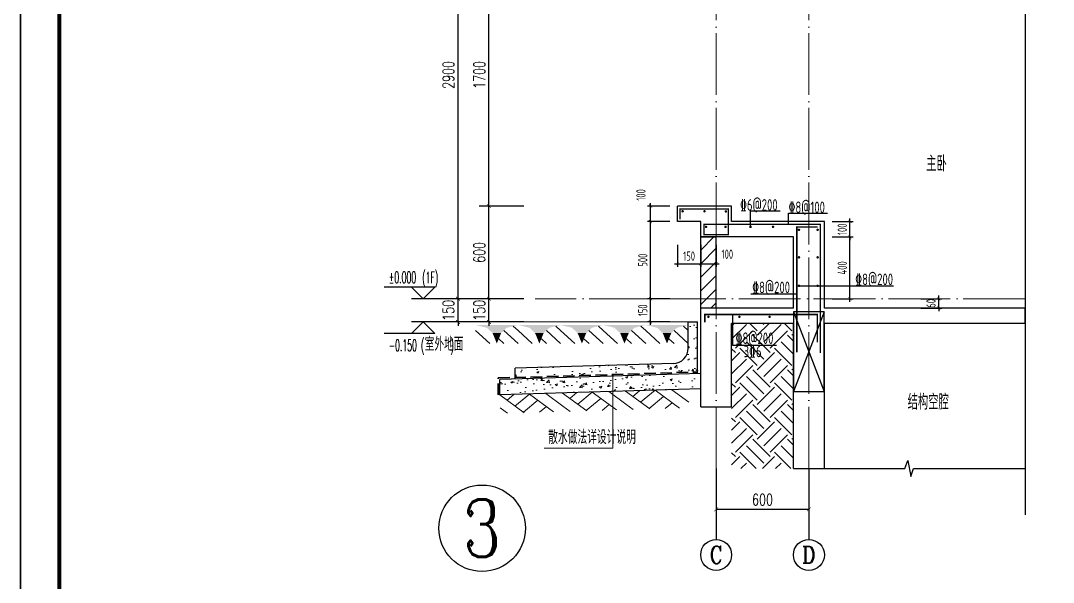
# Model space of a CAD drawing. Extents: x -668857 to 185752, y -270966 to 286822.
# Drawn here: x 36851 to 43533, y 121447 to 125086 of the extents above; entities that cross this region are included whole.
import ezdxf
from ezdxf.enums import TextEntityAlignment as Align

# ---------------------------------------------------------------- set-up
doc = ezdxf.new("R2010")
doc.units = 0
doc.header["$LTSCALE"] = 1000
doc.linetypes.add('DASH', pattern=[0.35, 0.25, -0.1])
doc.linetypes.add('DOTE', pattern=[2.42, 2, -0.2, 0.02, -0.2])
doc.layers.get('0').update_dxf_attribs({"linetype": 'CONTINUOUS'})
doc.layers.get('DEFPOINTS').update_dxf_attribs({"linetype": 'CONTINUOUS'})
for name, color, linetype in [('A-AXIS_TEXT', 7, 'CONTINUOUS'), ('AXIS', 3, 'CONTINUOUS'), ('COLUMN', 4, 'CONTINUOUS'), ('DIM', 2, 'CONTINUOUS'), ('DIM_ELEV', 3, 'CONTINUOUS'), ('DIM_SYMB', 3, 'CONTINUOUS'), ('PUB_DIM', 3, 'CONTINUOUS'), ('PUB_TEXT', 2, 'CONTINUOUS'), ('REIN', 6, 'CONTINUOUS'), ('S-大样-砼线', 7, 'CONTINUOUS'), ('S-引出线', 40, 'CONTINUOUS'), ('TEXT', 2, 'CONTINUOUS'), ('WALL', 5, 'CONTINUOUS')]:
    doc.layers.add(name, color=color, linetype=linetype)
for name, color, linetype, lineweight in [('AXIS_TEXT', 7, 'CONTINUOUS', 20), ('DOTE', 19, 'DOTE', 9), ('PUB_HATCH', 8, 'CONTINUOUS', 9), ('图框', 9, 'CONTINUOUS', 18), ('填充', 251, 'CONTINUOUS', 5), ('平面-排水沟', 86, 'CONTINUOUS', 15), ('立面-中轮廓线', 30, 'CONTINUOUS', 35), ('粉刷', 251, 'CONTINUOUS', 9)]:
    doc.layers.add(name, color=color, linetype=linetype, lineweight=lineweight)
doc.layers.add('yichutu', color=7, linetype='CONTINUOUS', true_color=0xffffff)
doc.styles.add('_TCH_AXIS', font='COMPLEX', dxfattribs={"bigfont": 'GBCBIG'})
doc.styles.add('_TCH_DIM', font='SIMPLEX.shx', dxfattribs={"width": 0.7, "bigfont": 'GBCBIG.shx'})
doc.styles.add('_TCH_DIM_T3', font='SIMPLEX', dxfattribs={"width": 0.705882, "bigfont": 'GBCBIG'})
doc.styles.add('COMPLEX', font='COMPLEX')
doc.styles.add('DIM_FONT_T3', font='SIMPLEX', dxfattribs={"width": 0.705882, "bigfont": 'GBCBIG'})
doc.styles.add('TSSD_DIMENSION', font='Tssdeng.shx', dxfattribs={"width": 0.7, "bigfont": 'tssdchn.shx'})
doc.styles.add('TSSD_REIN', font='tssdeng.shx', dxfattribs={"width": 0.7, "height": 300, "bigfont": 'tssdchn.shx'})
doc.dimstyles.new('_TCH_ARCH&&25', dxfattribs={"dimtxt": 74.375, "dimasz": 25, "dimexe": 62.5, "dimexo": 75, "dimgap": 25, "dimtad": 1, "dimdec": 0, "dimzin": 0, "dimdsep": 46, "dimtxsty": '_TCH_DIM_T3', "dimblk": 'ARCHTICK', "dimcen": 0.09, "dimclrt": 7, "dimazin": 0, "dimtfac": 1, "dimtdec": 0, "dimtix": 1, "dimtmove": 2, "dimatfit": 3, "dimldrblk": 'ARCHTICK', "dimfxl": 1, "dimtolj": 1, "dimtzin": 0, "dimarcsym": 0})
doc.dimstyles.new('TSSD_20_20', dxfattribs={"dimtxt": 60, "dimasz": 20, "dimexe": 20, "dimexo": 50, "dimgap": 20, "dimtad": 1, "dimdec": 0, "dimzin": 0, "dimdsep": 46, "dimtxsty": 'TSSD_DIMENSION', "dimblk": 'ARCHTICK', "dimblk1": 'ARCHTICK', "dimblk2": 'ARCHTICK', "dimcen": 0, "dimdle": 20, "dimclrt": 7, "dimadec": 0, "dimazin": 0, "dimtfac": 1, "dimtdec": 0, "dimtix": 1, "dimtmove": 2, "dimatfit": 3, "dimfxl": 1, "dimtolj": 1, "dimtzin": 0, "dimarcsym": 0})
pattern_1 = [(50, (28072.99, 249033.25), (143.452037, -12.550427), [15, -165]), (355, (28072.99, 249033.25), (-27.750267, 150.438427), [12, -132]), (100.4514, (28084.94, 249032.2), (115.701876, 137.88791), [12.74804, -140.22842]), (46.1842, (28072.99, 249073.25), (213.44821, -33.1038), [22.5, -247.5]), (96.6356, (28090.77, 249070.5), (186.93254, 194.82357), [19.12206, -210.3426]), (351.1842, (28072.99, 249073.25), (186.93239, 194.82372), [18, -198]), (21, (28092.99, 249063.25), (119.38141, -80.52378), [15, -165]), (326, (28092.99, 249063.25), (48.663066, 145.03001), [12, -132]), (71.4514, (28102.93, 249056.54), (168.044526, 64.5061), [12.74804, -140.22842]), (37.5, (28072.986, 249033.25), (2.431971, 66.578771), [0, -130.4, 0, -134, 0, -132.5]), (7.5, (28072.986, 249033.25), (52.613907, 78.882342), [0, -76.4, 0, -127.4, 0, -50.5]), (327.5, (28028.386, 249033.25), (106.764487, -4.510974), [0, -50, 0, -156, 0, -207]), (317.5, (28008.39, 249033.25), (116.637234, 20.020996), [0, -65, 0, -103.6, 0, -147])]

# ---------------------------------------------------------------- blocks, each defined once
blk = doc.blocks.new('GFDDDDRG')
at = {"layer": '图框'}
blk.add_lwpolyline([(923310, -107437), (923310, -159999), (893610, -159999), (893610, -107437)], close=True, dxfattribs=at)
blk.add_lwpolyline([(923310, -107437), (923310, -159999), (893610, -159999), (893610, -107437)], close=True, dxfattribs=at)
at = {"layer": '图框', "const_width": 50}
blk.add_lwpolyline([(894110, -159499), (922810, -159499), (922810, -108687), (894110, -108687)], close=True, dxfattribs=at)
blk = doc.blocks.new('yct-1051-594-26275-14850-25-1002.0')
at = {"layer": 'yichutu', "color": 7, "true_color": 0xffffff}
blk.add_lwpolyline([(0, 0), (0, 14850), (26275, 14850), (26275, 0)], close=True, dxfattribs=at)
blk = doc.blocks.new('$LINEPAT$素土夯实')
at = {"color": 0}
for p, q in [((0, -210), (210, 0)), ((120, -300), (420, 0)), ((420, 0), (608, -188)), ((495, -300), (795, 0)), ((615, 0), (705, -90)), ((315, -105), (502, -293)), ((210, -210), (300, -300)), ((705, -300), (795, -210))]:
    blk.add_line(p, q, dxfattribs=at)
blk = doc.blocks.new('$LinePat$自然土壤')
at = {"color": 0}
for p, q in [((0, -90), (71, -19)), ((0, -300), (211, -89)), ((420, -300), (630, -90)), ((210, -300), (286, -224))]:
    blk.add_line(p, q, dxfattribs=at)
for points in [[(0, 0), (630, 0), (168, -45), (462, -45)], [(168, -45), (462, -45), (252, -132), (378, -132)], [(252, -132), (378, -132), (315, -300)]]:
    blk.add_solid(points, dxfattribs=at)
blk = doc.blocks.new('sanshui')
at = {"layer": '粉刷'}
h = blk.add_hatch(dxfattribs=at)
h.set_pattern_fill('混凝土', color=256, scale=20)
h.set_pattern_definition(pattern_1)
edge = h.paths.add_edge_path()
edge.add_line((346317.8, 427329.6), (346257.8, 427329.6))
edge.add_line((346257.8, 427329.6), (346257.8, 427160.3))
edge.add_arc((346157.8, 427160.3), 100, 271.71836, 360, ccw=False)
edge.add_line((346160.8, 427060.3), (345137.8, 427029.6))
edge.add_line((345137.8, 427029.6), (345137.8, 426969.6))
edge.add_line((345137.8, 426969.6), (346317.8, 427005))
edge.add_line((346317.8, 427005), (346317.8, 427329.6))
h = blk.add_hatch(dxfattribs=at)
h.set_pattern_fill('混凝土', color=256, scale=20)
h.set_pattern_definition(pattern_1)
h.paths.add_polyline_path([(346337.8, 426895.6), (346337.8, 426995.6), (345037.8, 426956.6), (345037.8, 426856.6)])
at = {"layer": 'COLUMN'}
for p, q in [((346257.8, 427329.6), (346317.8, 427329.6)), ((346257.8, 427160.3), (346257.8, 427329.6)), ((346317.8, 426995), (346317.8, 427329.6)), ((346160.8, 427060.3), (345137.8, 427029.6)), ((346338.1, 426995.6), (345037.8, 426956.6)), ((345137.8, 426959.6), (345137.8, 427029.6)), ((345037.8, 426856.6), (345037.8, 426956.6)), ((346338.1, 426895.6), (345037.8, 426856.6))]:
    blk.add_line(p, q, dxfattribs=at)
blk.add_arc((346157.8, 427160.3), 100, 271.71836, 0, dxfattribs=at)
at = {"layer": '立面-中轮廓线', "linetype": 'DASH', "ltscale": 0.3}
blk.add_lwpolyline([(345027.8, 426856.6), (345027.8, 426966.3), (346317.8, 427005)], dxfattribs=at)
at = {"layer": '粉刷'}
blk.add_line((344881.5, 427329.6), (346257.8, 427329.6), dxfattribs=at)
at = {"layer": '粉刷', "yscale": 0.4, "zscale": 0.4}
for name, p, xscale, rotation in [('$LinePat$自然土壤', (345156.8, 427309.6), -0.4369306507241237, 359.9999999999903), ('$LinePat$自然土壤', (345432, 427309.6), -0.4369306507241237, 359.9999999999903), ('$LinePat$自然土壤', (345707.3, 427309.6), -0.4369306507241237, 359.9999999999903), ('$LinePat$自然土壤', (345982.6, 427309.6), -0.4369306507241237, 359.9999999999903), ('$LinePat$自然土壤', (346257.8, 427309.6), -0.4369306507241237, 359.9999999999903), ('$LINEPAT$素土夯实', (345444.5, 426868.8), -0.5117605352322558, 1.718358001643932), ('$LINEPAT$素土夯实', (345851.2, 426881), -0.5117605352322558, 1.718358001643932), ('$LINEPAT$素土夯实', (346257.8, 426893.2), -0.5117605352322558, 1.718358001643932)]:
    blk.add_blockref(name, p, dxfattribs=dict(at, xscale=xscale, rotation=rotation))
blk = doc.blocks.new('_ArchTick')
at = {"color": 0, "linetype": 'ByBlock', "const_width": 0.15}
blk.add_lwpolyline([(-0.5, -0.5), (0.5, 0.5)], dxfattribs=at)
blk = doc.blocks.new('*D1462')
at = {"layer": 'AXIS', "color": 0, "lineweight": -2, "transparency": 16777216}
for p, q in [((41351.5, 122109.6), (41351.5, 121858)), ((41951.5, 122109.6), (41951.5, 121858)), ((41351.5, 121920.5), (41951.5, 121920.5))]:
    blk.add_line(p, q, dxfattribs=at)
at = {"layer": 'DEFPOINTS', "color": 0, "transparency": 16777216}
for p in [(41351.5, 122184.6), (41951.5, 122184.6), (41951.5, 121920.5)]:
    blk.add_point(p, dxfattribs=at)
at = {"layer": 'AXIS', "color": 0, "lineweight": -2, "transparency": 16777216, "xscale": 25, "yscale": 25, "zscale": 25, "rotation": 180}
blk.add_blockref('_ArchTick', (41351.5, 121920.5), dxfattribs=at)
at = {"layer": 'AXIS', "color": 0, "lineweight": -2, "transparency": 16777216, "xscale": 25, "yscale": 25, "zscale": 25}
blk.add_blockref('_ArchTick', (41951.5, 121920.5), dxfattribs=at)
at = {"layer": 'AXIS', "color": 7, "transparency": 16777216, "insert": (41651.5, 121982.7), "char_height": 74.38, "attachment_point": 5, "style": '_TCH_DIM_T3'}
blk.add_mtext('\\A1;600', dxfattribs=at)
blk = doc.blocks.new('*D1463')
at = {"layer": 'DEFPOINTS', "color": 0, "transparency": 16777216}
for p in [(39881.4, 123284.6), (40181.4, 123284.6), (40181.4, 123134.1)]:
    blk.add_point(p, dxfattribs=at)
at = {"layer": 'PUB_DIM', "color": 0, "lineweight": -2, "transparency": 16777216}
for p, q in [((40106.4, 123284.6), (39818.9, 123284.6)), ((39881.4, 123284.6), (39881.4, 123309.6)), ((39881.4, 123134.1), (39881.4, 123284.6)), ((40106.4, 123134.1), (39818.9, 123134.1)), ((39881.4, 123134.1), (39881.4, 123109.1))]:
    blk.add_line(p, q, dxfattribs=at)
at = {"layer": 'PUB_DIM', "color": 0, "lineweight": -2, "transparency": 16777216, "xscale": 25, "yscale": 25, "zscale": 25}
for p, rotation in [((39881.4, 123284.6), 270), ((39881.4, 123134.1), 90)]:
    blk.add_blockref('_ArchTick', p, dxfattribs=dict(at, rotation=rotation))
at = {"layer": 'PUB_DIM', "color": 7, "transparency": 16777216, "insert": (39819.2, 123209.3), "char_height": 74.38, "attachment_point": 5, "rotation": 90, "style": '_TCH_DIM_T3'}
blk.add_mtext('\\A1;150', dxfattribs=at)
blk = doc.blocks.new('*D1464')
at = {"layer": 'DEFPOINTS', "color": 0, "transparency": 16777216}
for p in [(39881.4, 123884.6), (40181.4, 123884.6), (40181.4, 123284.6)]:
    blk.add_point(p, dxfattribs=at)
at = {"layer": 'PUB_DIM', "color": 0, "lineweight": -2, "transparency": 16777216}
for p, q in [((40106.4, 123884.6), (39818.9, 123884.6)), ((39881.4, 123284.6), (39881.4, 123884.6)), ((40106.4, 123284.6), (39818.9, 123284.6))]:
    blk.add_line(p, q, dxfattribs=at)
at = {"layer": 'PUB_DIM', "color": 0, "lineweight": -2, "transparency": 16777216, "xscale": 25, "yscale": 25, "zscale": 25}
for p, rotation in [((39881.4, 123884.6), 90), ((39881.4, 123284.6), 270)]:
    blk.add_blockref('_ArchTick', p, dxfattribs=dict(at, rotation=rotation))
at = {"layer": 'PUB_DIM', "color": 7, "transparency": 16777216, "insert": (39819.2, 123584.6), "char_height": 74.38, "attachment_point": 5, "rotation": 90, "style": '_TCH_DIM_T3'}
blk.add_mtext('\\A1;600', dxfattribs=at)
blk = doc.blocks.new('*D1465')
at = {"layer": 'DEFPOINTS', "color": 0, "transparency": 16777216}
for p in [(39881.4, 125584.6), (40181.4, 125584.6), (40181.4, 123884.6)]:
    blk.add_point(p, dxfattribs=at)
at = {"layer": 'PUB_DIM', "color": 0, "lineweight": -2, "transparency": 16777216}
for p, q in [((40106.4, 125584.6), (39818.9, 125584.6)), ((39881.4, 123884.6), (39881.4, 125584.6)), ((40106.4, 123884.6), (39818.9, 123884.6))]:
    blk.add_line(p, q, dxfattribs=at)
at = {"layer": 'PUB_DIM', "color": 0, "lineweight": -2, "transparency": 16777216, "xscale": 25, "yscale": 25, "zscale": 25}
for p, rotation in [((39881.4, 125584.6), 90), ((39881.4, 123884.6), 270)]:
    blk.add_blockref('_ArchTick', p, dxfattribs=dict(at, rotation=rotation))
at = {"layer": 'PUB_DIM', "color": 7, "transparency": 16777216, "insert": (39819.2, 124734.6), "char_height": 74.38, "attachment_point": 5, "rotation": 90, "style": '_TCH_DIM_T3'}
blk.add_mtext('\\A1;1700', dxfattribs=at)
blk = doc.blocks.new('*D1466')
at = {"layer": 'DEFPOINTS', "color": 0, "transparency": 16777216}
for p in [(39681.4, 123284.6), (40181.4, 123284.6), (40181.4, 123134.1)]:
    blk.add_point(p, dxfattribs=at)
at = {"layer": 'PUB_DIM', "color": 0, "lineweight": -2, "transparency": 16777216}
for p, q in [((40106.4, 123284.6), (39618.9, 123284.6)), ((39681.4, 123284.6), (39681.4, 123309.6)), ((39681.4, 123134.1), (39681.4, 123284.6)), ((40106.4, 123134.1), (39618.9, 123134.1)), ((39681.4, 123134.1), (39681.4, 123109.1))]:
    blk.add_line(p, q, dxfattribs=at)
at = {"layer": 'PUB_DIM', "color": 0, "lineweight": -2, "transparency": 16777216, "xscale": 25, "yscale": 25, "zscale": 25}
for p, rotation in [((39681.4, 123284.6), 270), ((39681.4, 123134.1), 90)]:
    blk.add_blockref('_ArchTick', p, dxfattribs=dict(at, rotation=rotation))
at = {"layer": 'PUB_DIM', "color": 7, "transparency": 16777216, "insert": (39619.2, 123209.3), "char_height": 74.38, "attachment_point": 5, "rotation": 90, "style": '_TCH_DIM_T3'}
blk.add_mtext('\\A1;150', dxfattribs=at)
blk = doc.blocks.new('*D1467')
at = {"layer": 'DEFPOINTS', "color": 0, "transparency": 16777216}
for p in [(39681.4, 126184.6), (40181.4, 126184.6), (40181.4, 123284.6)]:
    blk.add_point(p, dxfattribs=at)
at = {"layer": 'PUB_DIM', "color": 0, "lineweight": -2, "transparency": 16777216}
for p, q in [((40106.4, 126184.6), (39618.9, 126184.6)), ((39681.4, 123284.6), (39681.4, 126184.6)), ((40106.4, 123284.6), (39618.9, 123284.6))]:
    blk.add_line(p, q, dxfattribs=at)
at = {"layer": 'PUB_DIM', "color": 0, "lineweight": -2, "transparency": 16777216, "xscale": 25, "yscale": 25, "zscale": 25}
for p, rotation in [((39681.4, 126184.6), 90), ((39681.4, 123284.6), 270)]:
    blk.add_blockref('_ArchTick', p, dxfattribs=dict(at, rotation=rotation))
at = {"layer": 'PUB_DIM', "color": 7, "transparency": 16777216, "insert": (39619.2, 124734.6), "char_height": 74.38, "attachment_point": 5, "rotation": 90, "style": '_TCH_DIM_T3'}
blk.add_mtext('\\A1;2900', dxfattribs=at)
blk = doc.blocks.new('_AXISO')
blk.add_circle((0, 0), 0.5)
at = {"layer": 'A-AXIS_TEXT', "style": 'COMPLEX', "width": 1.041667}
blk.add_attdef('A', text='', height=0.56, dxfattribs=at).set_placement((-0.25, -0.28), (0.25, -0.28), align=Align.FIT)
blk = doc.blocks.new('A$C0D001929')
at = {"layer": 'REIN', "const_width": 9}
for points in [[(4.5, 1114), (4.5, 1181.3), (316.6, 1181.3), (316.6, 1015.2), (159.3, 1015.2), (159.3, 1082.5), (911.9, 1082.5), (911.9, 247.5)], [(165.3, 447.6), (165.3, 497.9), (893.7, 497.9), (893.7, 318.4)]]:
    blk.add_lwpolyline(points, dxfattribs=at)
at = {"layer": 'REIN', "const_width": 8}
for points in [[(17.7, 1166.6, 1), (25.7, 1166.6, 1)], [(159.3, 1166.6, 1), (167.3, 1166.6, 1)], [(297.5, 1165.7, 1), (305.5, 1165.7, 1)], [(169.5, 1065.8, 1), (177.5, 1065.8, 1)], [(295.4, 1065.8, 1), (303.4, 1065.8, 1)], [(456.9, 1065.8, 1), (464.9, 1065.8, 1)], [(602.9, 1065.8, 1), (610.9, 1065.8, 1)], [(770.5, 1046.6, 1), (778.5, 1046.6, 1)], [(891.3, 1046.6, 1), (899.3, 1046.6, 1)], [(770.5, 868.2, 1), (778.5, 868.2, 1)], [(891.3, 868.2, 1), (899.3, 868.2, 1)], [(770.5, 684.1, 1), (778.5, 684.1, 1)], [(891.3, 684.1, 1), (899.3, 684.1, 1)], [(184.7, 482.8, 1), (192.7, 482.8, 1)], [(385.2, 482.8, 1), (393.2, 482.8, 1)], [(580.4, 482.8, 1), (588.4, 482.8, 1)]]:
    blk.add_lwpolyline(points, format="xyb", close=True, dxfattribs=at)
at = {"layer": 'REIN'}
blk.add_lwpolyline([(760.8, 253.1, 9, 9, 0), (760.8, 1064.2, 9, 9, 0), (895.5, 1064.2, 9, 9, 0)], format="xyseb", dxfattribs=at)
at = {"layer": 'S-大样-砼线'}
for p, q in [((738.6, 515), (938.6, 0)), ((938.6, 515), (738.6, 0))]:
    blk.add_line(p, q, dxfattribs=at)
blk.add_lwpolyline([(938.6, 515), (738.6, 515), (738.6, 0), (938.6, 0)], close=True, dxfattribs=at)
at = {"layer": 'S-引出线'}
for p, q in [((460.9, 1065.8), (460.9, 1168.9)), ((460.9, 1168.9), (653.1, 1168.9)), ((774.5, 684.1), (1386.4, 684.1)), ((463.5, 631), (760.8, 631)), ((343.6, 497.9), (343.6, 299.7)), ((343.6, 299.7), (628.8, 299.7))]:
    blk.add_line(p, q, dxfattribs=at)
blk.add_lwpolyline([(707.5, 1082.5), (707.5, 1153.3), (958.6, 1153.3)], dxfattribs=at)
at = {"layer": 'TEXT', "style": 'TSSD_REIN', "width": 0.7}
for s, p in [('%%1326@200', (393, 1170.4)), ('%%1328@100', (706.5, 1154.9)), ('%%1328@200', (1138.3, 688.2)), ('%%1328@200', (471.5, 636)), ('%%1328@200', (364, 306.8)), ('3%%1326', (416.3, 221))]:
    blk.add_text(s, height=75, rotation=0, dxfattribs=at).set_placement(p)
blk = doc.blocks.new('20210902.15310664')
at = {"layer": 'DOTE', "color": 1, "linetype": 'DOTE', "ltscale": 0.2}
for p, q in [((79213.2, -133245.9), (79213.2, -113645.9)), ((79813.2, -133245.9), (79813.2, -113645.9)), ((81211.7, -132145.9), (78043, -132145.9))]:
    blk.add_line(p, q, dxfattribs=at)
blk = doc.blocks.new('*D2546')
at = {"layer": 'DEFPOINTS', "color": 0, "transparency": 16777216}
for p in [(42625.8, 123284.6), (42791.7, 123284.6), (42625.8, 123224.6)]:
    blk.add_point(p, dxfattribs=at)
at = {"layer": 'DIM', "color": 0, "lineweight": -2, "transparency": 16777216}
for p, q in [((42675.8, 123284.6), (42811.7, 123284.6)), ((42791.7, 123284.6), (42791.7, 123304.6)), ((42791.7, 123224.6), (42791.7, 123284.6)), ((42675.8, 123224.6), (42811.7, 123224.6)), ((42791.7, 123224.6), (42791.7, 123204.6))]:
    blk.add_line(p, q, dxfattribs=at)
at = {"layer": 'DIM', "color": 0, "lineweight": -2, "transparency": 16777216, "xscale": 20, "yscale": 20, "zscale": 20}
for p, rotation in [((42791.7, 123284.6), 270), ((42791.7, 123224.6), 90)]:
    blk.add_blockref('_ArchTick', p, dxfattribs=dict(at, rotation=rotation))
at = {"layer": 'DIM', "color": 7, "transparency": 16777216, "insert": (42741.7, 123254.6), "char_height": 60, "attachment_point": 5, "rotation": 90, "style": 'TSSD_DIMENSION'}
blk.add_mtext('\\A1;60', dxfattribs=at)
blk = doc.blocks.new('*D2547')
at = {"layer": 'DEFPOINTS', "color": 0, "transparency": 16777216}
for p in [(41101.5, 123684.6), (41251.5, 123684.6), (41251.5, 123510.8)]:
    blk.add_point(p, dxfattribs=at)
at = {"layer": 'DIM', "color": 0, "lineweight": -2, "transparency": 16777216}
for p, q in [((41101.5, 123634.6), (41101.5, 123490.8)), ((41251.5, 123634.6), (41251.5, 123490.8)), ((41081.5, 123510.8), (41271.5, 123510.8))]:
    blk.add_line(p, q, dxfattribs=at)
at = {"layer": 'DIM', "color": 0, "lineweight": -2, "transparency": 16777216, "xscale": 20, "yscale": 20, "zscale": 20, "rotation": 180}
blk.add_blockref('_ArchTick', (41101.5, 123510.8), dxfattribs=at)
at = {"layer": 'DIM', "color": 0, "lineweight": -2, "transparency": 16777216, "xscale": 20, "yscale": 20, "zscale": 20}
blk.add_blockref('_ArchTick', (41251.5, 123510.8), dxfattribs=at)
at = {"layer": 'DIM', "color": 7, "transparency": 16777216, "insert": (41176.5, 123560.8), "char_height": 60, "attachment_point": 5, "style": 'TSSD_DIMENSION'}
blk.add_mtext('\\A1;150', dxfattribs=at)
blk = doc.blocks.new('*D2548')
at = {"layer": 'DEFPOINTS', "color": 0, "transparency": 16777216}
for p in [(41251.5, 123684.6), (41351.5, 123684.6), (41351.5, 123510.8)]:
    blk.add_point(p, dxfattribs=at)
at = {"layer": 'DIM', "color": 0, "lineweight": -2, "transparency": 16777216}
for p, q in [((41251.5, 123634.6), (41251.5, 123490.8)), ((41351.5, 123634.6), (41351.5, 123490.8)), ((41231.5, 123510.8), (41371.5, 123510.8))]:
    blk.add_line(p, q, dxfattribs=at)
at = {"layer": 'DIM', "color": 0, "lineweight": -2, "transparency": 16777216, "xscale": 20, "yscale": 20, "zscale": 20, "rotation": 180}
blk.add_blockref('_ArchTick', (41251.5, 123510.8), dxfattribs=at)
at = {"layer": 'DIM', "color": 0, "lineweight": -2, "transparency": 16777216, "xscale": 20, "yscale": 20, "zscale": 20}
blk.add_blockref('_ArchTick', (41351.5, 123510.8), dxfattribs=at)
at = {"layer": 'DIM', "color": 7, "transparency": 16777216, "insert": (41424, 123573), "char_height": 60, "attachment_point": 5, "style": 'TSSD_DIMENSION'}
blk.add_mtext('\\A1;100', dxfattribs=at)
blk = doc.blocks.new('*D2549')
at = {"layer": 'DEFPOINTS', "color": 0, "transparency": 16777216}
for p in [(40926.9, 123884.6), (41101.5, 123884.6), (41101.5, 123784.6)]:
    blk.add_point(p, dxfattribs=at)
at = {"layer": 'DIM', "color": 0, "lineweight": -2, "transparency": 16777216}
for p, q in [((41051.5, 123884.6), (40906.9, 123884.6)), ((40926.9, 123764.6), (40926.9, 123904.6)), ((41051.5, 123784.6), (40906.9, 123784.6))]:
    blk.add_line(p, q, dxfattribs=at)
at = {"layer": 'DIM', "color": 0, "lineweight": -2, "transparency": 16777216, "xscale": 20, "yscale": 20, "zscale": 20}
for p, rotation in [((40926.9, 123884.6), 90), ((40926.9, 123784.6), 270)]:
    blk.add_blockref('_ArchTick', p, dxfattribs=dict(at, rotation=rotation))
at = {"layer": 'DIM', "color": 7, "transparency": 16777216, "insert": (40864.7, 123957), "char_height": 60, "attachment_point": 5, "rotation": 90, "style": 'TSSD_DIMENSION'}
blk.add_mtext('\\A1;100', dxfattribs=at)
blk = doc.blocks.new('*D2550')
at = {"layer": 'DEFPOINTS', "color": 0, "transparency": 16777216}
for p in [(40926.9, 123784.6), (41101.5, 123784.6), (41101.5, 123284.6)]:
    blk.add_point(p, dxfattribs=at)
at = {"layer": 'DIM', "color": 0, "lineweight": -2, "transparency": 16777216}
for p, q in [((41051.5, 123784.6), (40906.9, 123784.6)), ((40926.9, 123264.6), (40926.9, 123804.6)), ((41051.5, 123284.6), (40906.9, 123284.6))]:
    blk.add_line(p, q, dxfattribs=at)
at = {"layer": 'DIM', "color": 0, "lineweight": -2, "transparency": 16777216, "xscale": 20, "yscale": 20, "zscale": 20}
for p, rotation in [((40926.9, 123784.6), 90), ((40926.9, 123284.6), 270)]:
    blk.add_blockref('_ArchTick', p, dxfattribs=dict(at, rotation=rotation))
at = {"layer": 'DIM', "color": 7, "transparency": 16777216, "insert": (40876.9, 123534.6), "char_height": 60, "attachment_point": 5, "rotation": 90, "style": 'TSSD_DIMENSION'}
blk.add_mtext('\\A1;500', dxfattribs=at)
blk = doc.blocks.new('*D2551')
at = {"layer": 'DEFPOINTS', "color": 0, "transparency": 16777216}
for p in [(40926.9, 123284.6), (41101.5, 123284.6), (41101.5, 123134.6)]:
    blk.add_point(p, dxfattribs=at)
at = {"layer": 'DIM', "color": 0, "lineweight": -2, "transparency": 16777216}
for p, q in [((41051.5, 123284.6), (40906.9, 123284.6)), ((40926.9, 123114.6), (40926.9, 123304.6)), ((41051.5, 123134.6), (40906.9, 123134.6))]:
    blk.add_line(p, q, dxfattribs=at)
at = {"layer": 'DIM', "color": 0, "lineweight": -2, "transparency": 16777216, "xscale": 20, "yscale": 20, "zscale": 20}
for p, rotation in [((40926.9, 123284.6), 90), ((40926.9, 123134.6), 270)]:
    blk.add_blockref('_ArchTick', p, dxfattribs=dict(at, rotation=rotation))
at = {"layer": 'DIM', "color": 7, "transparency": 16777216, "insert": (40876.9, 123209.6), "char_height": 60, "attachment_point": 5, "rotation": 90, "style": 'TSSD_DIMENSION'}
blk.add_mtext('\\A1;150', dxfattribs=at)
blk = doc.blocks.new('*D2552')
at = {"layer": 'DEFPOINTS', "color": 0, "transparency": 16777216}
for p in [(42051.5, 123784.6), (42217.5, 123784.6), (42051.5, 123684.6)]:
    blk.add_point(p, dxfattribs=at)
at = {"layer": 'DIM', "color": 0, "lineweight": -2, "transparency": 16777216}
for p, q in [((42101.5, 123784.6), (42237.5, 123784.6)), ((42217.5, 123784.6), (42217.5, 123804.6)), ((42217.5, 123684.6), (42217.5, 123784.6)), ((42101.5, 123684.6), (42237.5, 123684.6)), ((42217.5, 123684.6), (42217.5, 123664.6))]:
    blk.add_line(p, q, dxfattribs=at)
at = {"layer": 'DIM', "color": 0, "lineweight": -2, "transparency": 16777216, "xscale": 20, "yscale": 20, "zscale": 20}
for p, rotation in [((42217.5, 123784.6), 270), ((42217.5, 123684.6), 90)]:
    blk.add_blockref('_ArchTick', p, dxfattribs=dict(at, rotation=rotation))
at = {"layer": 'DIM', "color": 7, "transparency": 16777216, "insert": (42167.5, 123734.6), "char_height": 60, "attachment_point": 5, "rotation": 90, "style": 'TSSD_DIMENSION'}
blk.add_mtext('\\A1;100', dxfattribs=at)
blk = doc.blocks.new('*D2562')
at = {"layer": 'DEFPOINTS', "color": 0, "transparency": 16777216}
for p in [(42051.5, 123684.6), (42217.5, 123684.6), (42051.5, 123284.6)]:
    blk.add_point(p, dxfattribs=at)
at = {"layer": 'DIM', "color": 0, "lineweight": -2, "transparency": 16777216}
for p, q in [((42101.5, 123684.6), (42237.5, 123684.6)), ((42217.5, 123264.6), (42217.5, 123704.6)), ((42101.5, 123284.6), (42237.5, 123284.6))]:
    blk.add_line(p, q, dxfattribs=at)
at = {"layer": 'DIM', "color": 0, "lineweight": -2, "transparency": 16777216, "xscale": 20, "yscale": 20, "zscale": 20}
for p, rotation in [((42217.5, 123684.6), 90), ((42217.5, 123284.6), 270)]:
    blk.add_blockref('_ArchTick', p, dxfattribs=dict(at, rotation=rotation))
at = {"layer": 'DIM', "color": 7, "transparency": 16777216, "insert": (42167.5, 123484.6), "char_height": 60, "attachment_point": 5, "rotation": 90, "style": 'TSSD_DIMENSION'}
blk.add_mtext('\\A1;400', dxfattribs=at)

msp = doc.modelspace()

# ---------------------------------------------------------------- hatches: boundary and pattern name
at = {"layer": 'PUB_HATCH'}
h = msp.add_hatch(dxfattribs=at)
h.set_pattern_fill('普通砖', color=256, scale=25, style=0)
h.set_pattern_definition([(45, (-525879.05, 291772.47), (-44.1941915, 44.1941915), [])])
h.paths.add_polyline_path([(41251.55, 123224.56), (41351.55, 123224.56), (41351.55, 123684.56), (41251.55, 123684.56)])
at = {"layer": '填充'}
h = msp.add_hatch(dxfattribs=at)
h.set_pattern_fill('EARTH', color=250, scale=50, angle=45, style=0)
h.set_pattern_definition([(45, (-1073646.73, -333008.81), (0, 224.506403), [158.75, -158.75]), (45, (-1073688.82, -332966.72), (0, 224.506403), [158.75, -158.75]), (45, (-1073730.92, -332924.62), (0, 224.506403), [158.75, -158.75]), (135, (-1073730.92, -332896.56), (-224.506403, 0), [158.75, -158.75]), (135, (-1073688.82, -332854.46), (-224.506403, 0), [158.75, -158.75]), (135, (-1073646.73, -332812.37), (-224.506403, 0), [158.75, -158.75])])
h.paths.add_polyline_path([(41851.55, 122184.56), (41851.55, 123124.57), (41451.55, 123124.55), (41451.55, 122184.56)])

# ---------------------------------------------------------------- linework, layer by layer
at = {"layer": 'AXIS'}
for p, q in [((41351.52, 122184.56), (41351.52, 121725.17)), ((41951.52, 122184.56), (41951.52, 121725.17))]:
    msp.add_line(p, q, dxfattribs=at)
at = {"layer": 'AXIS', "color": 6}
msp.add_circle((39836.94, 121797.98), 280, dxfattribs=at)
at = {"layer": 'DIM_ELEV'}
for p, q in [((39531.35, 123359.56), (39203.35, 123359.56)), ((39456.35, 123284.56), (39381.35, 123359.56)), ((39456.35, 123284.56), (39531.35, 123359.56)), ((39881.35, 123284.56), (39381.35, 123284.56)), ((39456.35, 123134.09), (39381.35, 123059.09)), ((39881.35, 123134.09), (39381.35, 123134.09)), ((39456.35, 123134.09), (39531.35, 123059.09)), ((39531.35, 123059.09), (39203.35, 123059.09))]:
    msp.add_line(p, q, dxfattribs=at)
at = {"layer": 'DIM_SYMB'}
for points in [[(43350.07, 141204.56), (43350.07, 131572.68), (43402.57, 131553.58), (43297.57, 131535.06), (43350.07, 131516.43), (43350.07, 121884.56)], [(41851.55, 122184.56), (42572.68, 122184.56), (42591.79, 122237.06), (42610.31, 122132.06), (42628.93, 122184.56), (43350.07, 122184.56)]]:
    msp.add_lwpolyline(points, dxfattribs=at)
at = {"layer": 'WALL'}
for p, q in [((41451.55, 123884.56), (41101.55, 123884.56)), ((41101.55, 123784.56), (41101.55, 123884.56)), ((41451.55, 123784.56), (41451.55, 123884.56)), ((41251.55, 123784.56), (41101.55, 123784.56)), ((41251.55, 123684.56), (41251.55, 123784.56)), ((42051.55, 123784.56), (41451.55, 123784.56)), ((42051.55, 123224.56), (42051.55, 123784.56)), ((41358.23, 123684.56), (41251.55, 123684.56)), ((41251.55, 123224.56), (41251.55, 123684.56)), ((41251.55, 123684.56), (41351.55, 123684.56)), ((41351.55, 123224.56), (41351.55, 123684.56)), ((41851.55, 123684.56), (41358.23, 123684.56)), ((41851.55, 123224.56), (41851.55, 123684.56)), ((41251.55, 122584.56), (41251.55, 123224.56)), ((41851.55, 123224.56), (41251.55, 123224.56)), ((43350.07, 123224.56), (42051.55, 123224.56)), ((43350.07, 123124.56), (43350.07, 123224.56)), ((41451.55, 122584.56), (41451.55, 123124.56)), ((41851.55, 123124.56), (41451.55, 123124.56)), ((41851.55, 122184.56), (41851.55, 123124.56)), ((43350.07, 123124.56), (42051.55, 123124.56)), ((42051.55, 122184.56), (42051.55, 123124.56)), ((41251.55, 122584.56), (41451.55, 122584.56)), ((41851.55, 122184.56), (42051.55, 122184.56))]:
    msp.add_line(p, q, dxfattribs=at)
at = {"layer": '平面-排水沟'}
for p, q in [((40682.53, 122784.97), (40682.53, 122317.13)), ((40682.53, 122317.13), (40238.4, 122317.13))]:
    msp.add_line(p, q, dxfattribs=at)
at = {"layer": '平面-排水沟', "const_width": 6.67}
msp.add_lwpolyline([(40682.53, 122788.3, 1), (40682.53, 122781.63, 1)], format="xyb", close=True, dxfattribs=at)

# ---------------------------------------------------------------- block references
at = {"xscale": 0.5, "yscale": 0.5, "zscale": 0.5}
msp.add_blockref('GFDDDDRG', (-409953.44, 198011.07), dxfattribs=at)
msp.add_blockref('sanshui', (-305086.58, -304195.07))
at = {"layer": 'AXIS'}
ref = msp.add_blockref('_AXISO', (41351.52, 121625.17), dxfattribs=dict(at, xscale=200, yscale=200, zscale=200))
ref.add_attrib('A', 'C', dxfattribs={"layer": 'AXIS_TEXT', "height": 113.92, "style": '_TCH_AXIS'}).set_placement((41310.83, 121568.2), (41392.2, 121568.2), align=Align.FIT)
ref = msp.add_blockref('_AXISO', (41951.52, 121625.17), dxfattribs=dict(at, xscale=200, yscale=200, zscale=200))
ref.add_attrib('A', 'D', dxfattribs={"layer": 'AXIS_TEXT', "height": 108.81, "style": '_TCH_AXIS'}).set_placement((41907.47, 121570.76), (41995.56, 121570.76), align=Align.FIT)
at = {"layer": 'DOTE'}
msp.add_blockref('20210902.15310664', (-37861.63, 255430.45), dxfattribs=at)
at = {"layer": 'TEXT'}
msp.add_blockref('A$C0D001929', (41112.91, 122684.57), dxfattribs=at)
at = {"layer": 'yichutu', "rotation": 270}
msp.add_blockref('yct-1051-594-26275-14850-25-1002.0', (36851.45, 144292.59), dxfattribs=at)

# ---------------------------------------------------------------- texts
at = {"layer": 'AXIS_TEXT', "color": 6, "style": '_TCH_AXIS'}
msp.add_text('3', height=372.76, dxfattribs=at).set_placement((39712.68, 121611.6), (39961.19, 121611.6), align=Align.FIT)
at = {"layer": 'PUB_TEXT'}
for s, height, style, width, p in [('主卧', 100, 'TSSD_REIN', 0.7, (42710.77, 124110.18)), ('%%P0.000', 74.375, '_TCH_DIM', 0.494118, (39234.35, 123385.81)), ('(1F)', 74.375, '_TCH_DIM', 0.494118, (39449.73, 123384.59)), ('-0.150', 74.375, '_TCH_DIM', 0.494118, (39232.95, 122945.34)), ('(', 74.38, '_TCH_DIM', 0.494118, (39441.68, 122946.56)), ('室外地面', 89.362, '_TCH_DIM', 0.7, (39466.18, 122946.56)), (')', 74.38, '_TCH_DIM', 0.494118, (39632.99, 122946.56)), ('结构空腔', 100, 'TSSD_REIN', 0.7, (42590.57, 122565.98)), ('散水做法详设计说明', 89.362, 'DIM_FONT_T3', 0.705882, (40264.65, 122343.38))]:
    msp.add_text(s, height=height, dxfattribs=dict(at, style=style, width=width)).set_placement(p)

# ---------------------------------------------------------------- dimensions: what is measured, and where the dimension line sits
at = {"layer": 'AXIS'}
dim = msp.add_aligned_dim(p1=(41351.55, 122184.56), p2=(41951.55, 122184.56), distance=-264.03, dimstyle='_TCH_ARCH&&25', dxfattribs=at)
dim.commit()
dim.dimension.update_dxf_attribs({"geometry": '*D1462', "text_midpoint": (41651.55, 121982.71)})
at = {"layer": 'DIM'}
for base, p1, p2, angle, picture, middle in [((40926.94, 123884.56), (41101.55, 123784.56), (41101.55, 123884.56), 90, '*D2549', (40864.75, 123956.98)), ((41351.55, 123510.85), (41251.55, 123684.56), (41351.55, 123684.56), 0, '*D2548', (41423.96, 123573.04))]:
    dim = msp.add_linear_dim(base=base, p1=p1, p2=p2, angle=angle, dimstyle='TSSD_20_20', dxfattribs=at)
    dim.commit()
    dim.dimension.update_dxf_attribs({"geometry": picture, "text_midpoint": middle, "dimtype": 161})
for p1, p2, distance, picture, middle in [((41101.55, 123284.56), (41101.55, 123784.56), 174.61, '*D2550', (40876.94, 123534.56)), ((42051.55, 123684.56), (42051.55, 123784.56), -165.96, '*D2552', (42167.51, 123734.56)), ((41101.55, 123684.56), (41251.55, 123684.56), -173.71, '*D2547', (41176.55, 123560.85)), ((42051.55, 123284.56), (42051.55, 123684.56), -165.96, '*D2562', (42167.51, 123484.56)), ((41101.55, 123134.56), (41101.55, 123284.56), 174.61, '*D2551', (40876.94, 123209.56)), ((42625.78, 123224.56), (42625.78, 123284.56), -165.96, '*D2546', (42741.74, 123254.56))]:
    dim = msp.add_aligned_dim(p1=p1, p2=p2, distance=distance, dimstyle='TSSD_20_20', dxfattribs=at)
    dim.commit()
    dim.dimension.update_dxf_attribs({"geometry": picture, "text_midpoint": middle})
at = {"layer": 'PUB_DIM'}
for p1, p2, distance, picture, middle in [((40181.35, 123284.56), (40181.35, 126184.56), 500, '*D1467', (39619.17, 124734.56)), ((40181.35, 123884.56), (40181.35, 125584.56), 300, '*D1465', (39819.17, 124734.56)), ((40181.35, 123284.56), (40181.35, 123884.56), 300, '*D1464', (39819.17, 123584.56)), ((40181.35, 123134.09), (40181.35, 123284.56), 500, '*D1466', (39619.17, 123209.33)), ((40181.35, 123134.09), (40181.35, 123284.56), 300, '*D1463', (39819.17, 123209.33))]:
    dim = msp.add_aligned_dim(p1=p1, p2=p2, distance=distance, dimstyle='_TCH_ARCH&&25', dxfattribs=at)
    dim.commit()
    dim.dimension.update_dxf_attribs({"geometry": picture, "text_midpoint": middle})

doc.saveas('drawing.dxf')
